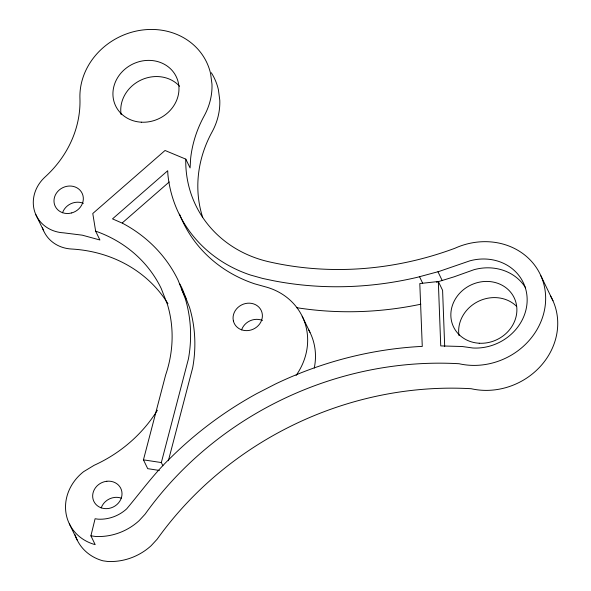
<?xml version="1.0" encoding="UTF-8"?>
<svg xmlns="http://www.w3.org/2000/svg" width="591" height="591" viewBox="0 0 591 591"><rect width="100%" height="100%" fill="white"/><g stroke="black" fill="none" stroke-linecap="round" stroke-linejoin="round"><path stroke-width="0.89" d="M185.818 159.142L190.088 167.962L190.642 158.381A122.943 110.591 -25.8 0 1 204.227 115.829A67.285 60.526 -25.8 0 0 211.977 84.144L210.595 73.579A67.285 60.526 -25.8 0 0 138.013 30.717A67.285 60.526 -25.8 0 0 79.933 98.475A105.996 95.35 -25.8 0 1 45.034 177.019A36.044 32.424 -25.8 0 0 34.81 211.992A36.044 32.424 -25.8 0 0 63.68 232.847L82.304 235.181L99.909 239.99L95.646 231.17L92.78 213.506L165.037 150.483L185.818 159.142L185.744 160.501A122.943 110.591 -25.8 0 0 268.839 261.761A309.27 278.206 -25.8 0 0 454.959 248.242A67.285 60.526 -25.8 0 1 545.619 296.364A67.285 60.526 -25.8 0 1 459.074 363.731A333.132 299.674 -25.8 0 0 145.061 514.222L139.055 520.723A54.874 49.363 -25.8 0 1 95.483 536.458L90.911 535.823L95.085 518.75L98.084 519.171A36.021 32.402 -25.8 0 0 126.681 508.858C141.212 491.505 154.532 473.036 171.035 457.375A351.911 316.562 -25.8 0 1 256.597 393.702L275.716 383.877A351.911 316.562 -25.8 0 1 419.662 346.518L422.27 346.444L419.802 283.569L438.323 281.501L442.593 290.321L444.691 346.444M159.341 470.436L147.713 468.663L143.45 459.85L165.628 375.034A133.618 120.202 -25.8 0 0 167.512 304.683L161.18 288.393A133.618 120.202 -25.8 0 0 95.89 231.236L95.646 231.17M162.887 465.767L161.336 462.561L188.426 358.922A152.434 137.127 -25.8 0 0 185.33 298.765L178.105 280.186A152.434 137.127 -25.8 0 0 122.662 223.324L112.512 218.877L167.704 170.74L167.874 174.36A141.729 127.493 -25.8 0 0 250.503 275.044L262.818 278.487L273.744 280.784A328.035 295.086 -25.8 0 0 417.202 277.334L439.039 271.454L469.786 260.86A48.447 43.586 -25.8 0 1 527.135 298.374A48.447 43.586 -25.8 0 1 472.896 348.003L462.214 346.511L440.738 345.905L438.323 281.501M168.376 460.751L192.688 367.742A152.434 137.127 -25.8 0 0 189.593 307.586L182.375 289.006A152.434 137.127 -25.8 0 0 179.457 283.377M122.3 222.888L169.211 181.969M436.505 282.217L454.087 276.824L474.048 269.681A48.447 43.586 -25.8 0 1 525.635 287.883M143.45 459.85L161.336 462.561M540.891 275.783L552.969 300.775M437.961 271.764L442.223 280.585M419.536 276.743L422.639 283.155M302.171 316.215L309.994 332.386M181.777 289.627L186.047 298.448M35.837 214.636L43.653 230.8M90.911 535.823L95.173 544.643A46.497 41.821 -25.8 0 1 66 513.18A46.497 41.821 -25.8 0 1 83.575 471.699L94.139 465.294A133.618 120.202 -25.8 0 0 157.42 410.198M69.346 523.818L77.162 539.989M211.319 72.745A67.285 60.526 -25.8 0 1 218.411 89.751L219.793 100.315A67.285 60.526 -25.8 0 1 212.043 131.992A122.943 110.591 -25.8 0 0 202.683 217.436M550.59 296.061A67.285 60.526 -25.8 0 1 541.836 364.75A67.285 60.526 -25.8 0 1 471.16 388.715A333.132 299.674 -25.8 0 0 157.147 539.214L151.133 545.715A54.874 49.363 -25.8 0 1 107.562 561.45L102.989 560.815A46.497 41.821 -25.8 0 1 75.101 534.803M459.015 335.651A33.643 30.267 -25.8 0 1 477.594 301.735A33.643 30.267 -25.8 0 1 516.261 306.027M101.201 507.905A14.952 13.453 -25.8 0 1 112.127 497.91L114.661 497.423A14.952 13.453 -25.8 0 1 121.303 498.161M121.111 114.61A33.643 30.267 -25.8 0 1 140.562 80.25A33.643 30.267 -25.8 0 1 179.598 86.256M241.586 329.904A14.952 13.453 -25.8 0 1 262.456 320.455M62.528 212.767A14.952 13.453 -25.8 0 1 83.39 203.319M42.5 227.779A36.044 32.424 -25.8 0 0 71.496 249.018A133.618 120.202 -25.8 0 1 167.94 303.708M179.538 214.134A141.729 127.493 -25.8 0 0 254.765 283.865L267.088 287.307A65.778 59.174 -25.8 0 1 296.091 375.44M420.814 304.21A328.035 295.086 -25.8 0 1 296.586 307.667M308.339 329.276A65.778 59.174 -25.8 0 1 314.257 368.067M71.688 212.937L69.147 213.425A14.952 13.453 -25.8 0 1 55.332 195.06A14.952 13.453 -25.8 0 1 80.14 190.339A14.952 13.453 -25.8 0 1 71.688 212.937M106.845 481.251L104.304 481.739A14.952 13.453 -25.8 0 0 95.86 504.345A14.952 13.453 -25.8 0 0 120.667 499.617A14.952 13.453 -25.8 0 0 106.845 481.251M233.364 320.847L233.053 318.497A14.952 13.453 -25.8 0 1 253.871 303.988A14.952 13.453 -25.8 0 1 256.878 326.904A14.952 13.453 -25.8 0 1 233.364 320.847M479.212 343.231A33.643 30.267 -25.8 0 0 514.51 298.477A33.643 30.267 -25.8 0 0 457.87 295.352A33.643 30.267 -25.8 0 0 479.212 343.231M141.301 122.189A33.643 30.267 -25.8 0 0 176.598 77.436A33.643 30.267 -25.8 0 0 119.958 74.303A33.643 30.267 -25.8 0 0 141.301 122.189"/></g></svg>
